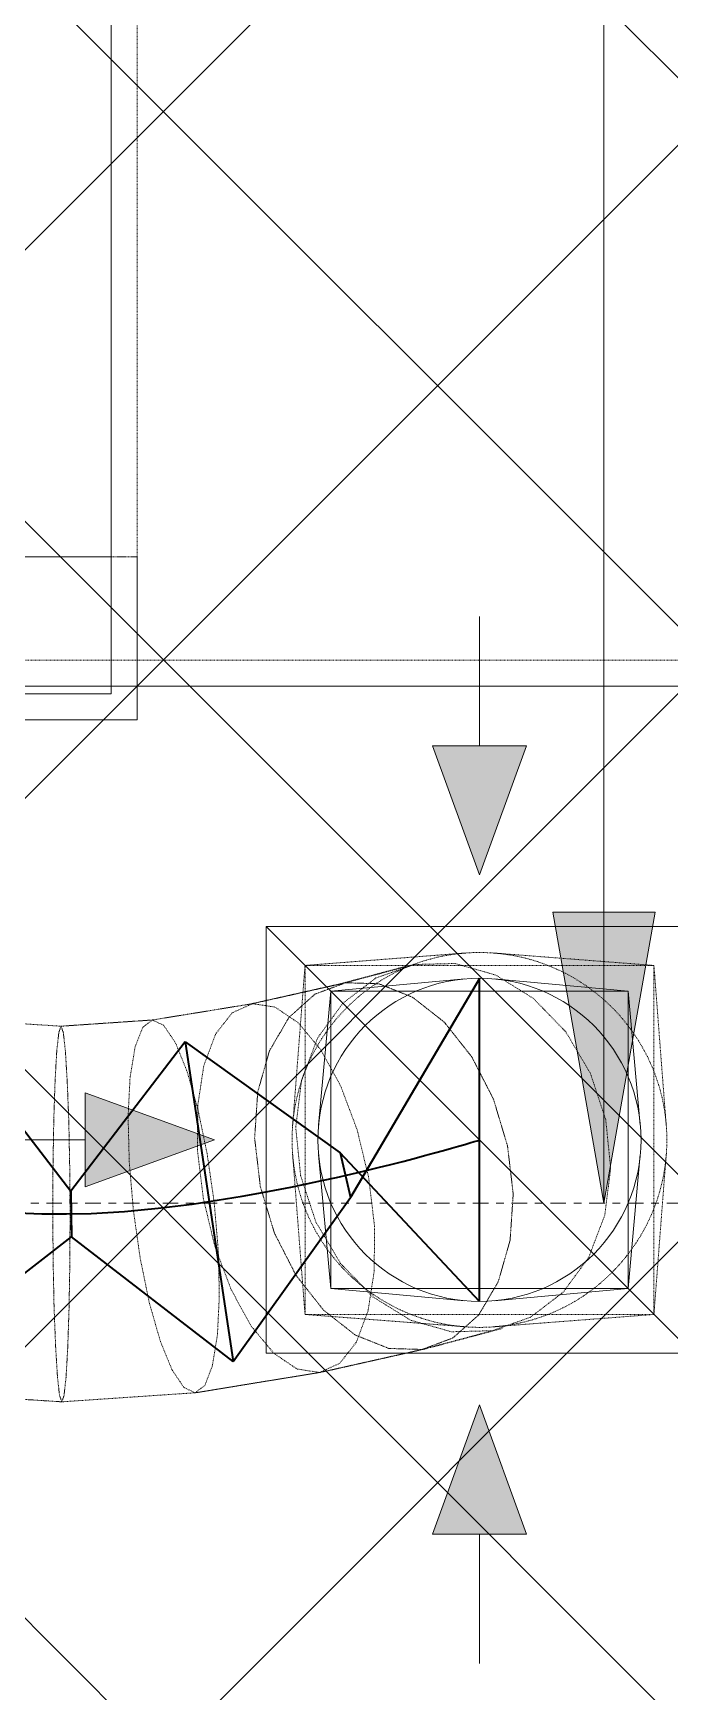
# Model space of a CAD drawing. Header units: inches. Extents: x -83664 to 20107, y -47222 to 19398.
# Drawn here: x -44643 to -44150, y -9226 to -7943 of the extents above; entities that cross this region are included whole.
import ezdxf

# ---------------------------------------------------------------- set-up
doc = ezdxf.new("R2010")
doc.units = ezdxf.units.IN
doc.header["$MEASUREMENT"] = 0
doc.linetypes.add('Center', pattern=[29.999999, 12, -6, 6, -6])
doc.linetypes.add('Hidden 0_50', pattern=[1.0584, 0.5292, -0.5292])
for name, color, linetype, lineweight in [('A-DETL-GENF', 7, 'Continuous', 9), ('M-HVAC-CDFF', 7, 'Continuous', 9), ('M-HVAC-DUCT-CNTR', 7, 'Center', 9), ('M-HVAC-DUCT-IDEN', 7, 'Continuous', 18)]:
    doc.layers.add(name, color=color, linetype=linetype, lineweight=lineweight)
doc.layers.add('M-HVAC-DUCT', color=7, linetype='Continuous', lineweight=9, true_color=0xffe97f)
doc.layers.add('M-HVAC-DUCT-PATT', color=7, linetype='Continuous', lineweight=35, true_color=0x007f00)

# ---------------------------------------------------------------- blocks, each defined once
blk = doc.blocks.new('GCE-AT-Return Air Rectangular Diffuser - 230x230-V40-FIRST FLOOR AC CONDITIONING LAYOUT - PART A')
at = {"layer": 'A-DETL-GENF', "true_color": 0xff00ff}
for points in [[(0, 205), (36.4, 305), (-36.4, 305)], [(-305, -36.4), (-205, 0), (-305, 36.4)], [(305, -36.4), (305, 36.4), (205, 0)], [(36.4, -305), (0, -205), (-36.4, -305)]]:
    blk.add_hatch(color=6, dxfattribs=at).paths.add_polyline_path(points)
at = {"layer": 'A-DETL-GENF', "color": 6, "true_color": 0xff00ff}
for p, q in [((0, 405), (0, 305)), ((0, 205), (-36.4, 305)), ((-36.4, 305), (36.4, 305)), ((0, 205), (36.4, 305)), ((-165, 165), (165, 165)), ((-165, -165), (-165, 165)), ((-165, 165), (165, -165)), ((165, 165), (165, -165)), ((-205, 0), (-305, 36.4)), ((-305, -36.4), (-305, 36.4)), ((205, 0), (305, 36.4)), ((305, 36.4), (305, -36.4)), ((405, 0), (305, 0)), ((-405, 0), (-305, 0)), ((-205, 0), (-305, -36.4)), ((205, 0), (305, -36.4)), ((165, -165), (-165, -165)), ((0, -205), (-36.4, -305)), ((0, -205), (36.4, -305)), ((-36.4, -305), (36.4, -305)), ((0, -405), (0, -305))]:
    blk.add_line(p, q, dxfattribs=at)
blk = doc.blocks.new('M_Rectangular to Round Transition - Angle - 45 Degree-7699471-FIRST FLOOR AC CONDITIONING LAYOUT - PART A')
at = {"layer": 'M-HVAC-DUCT', "color": 6, "true_color": 0xff00ff}
for p, q in [((126148, 70488.3), (126044.4, 70478.8)), ((126274.4, 70478.8), (126170.7, 70488.3)), ((126044.4, 70478.8), (126034.9, 70375.2)), ((126044.4, 70478.8), (126274.4, 70478.8)), ((126044.4, 70248.8), (126044.4, 70478.8)), ((126283.8, 70375.2), (126274.4, 70478.8)), ((126274.4, 70478.8), (126274.4, 70248.8)), ((126044.4, 70248.8), (126034.9, 70352.4)), ((126274.4, 70248.8), (126283.8, 70352.4)), ((126044.4, 70248.8), (126148, 70239.3)), ((126274.4, 70248.8), (126044.4, 70248.8)), ((126274.4, 70248.8), (126170.7, 70239.3))]:
    blk.add_line(p, q, dxfattribs=at)
for start, end in [(90, 180), (0, 90), (180, 270), (270, 0)]:
    blk.add_arc((126159.4, 70363.8), 125, start, end, dxfattribs=at)
blk = doc.blocks.new('M_Rec Tap - Beveled - Standard-9392306-FIRST FLOOR AC CONDITIONING LAYOUT - PART A')
at = {"layer": 'M-HVAC-DUCT', "color": 6, "true_color": 0xff00ff}
for p, q in [((0, 500), (-6.096, 500)), ((-6.096, -400), (-6.096, 500)), ((-6.096, 500), (-6.096, -400)), ((-6.096, 500), (0, 500)), ((100, 400), (0, 500)), ((100, 400), (0, 500)), ((100, 400), (100, -400)), ((100, -400), (100, 400)), ((-6.096, -400), (100, -400)), ((100, -400), (-6.096, -400))]:
    blk.add_line(p, q, dxfattribs=at)
blk = doc.blocks.new('TEMW-SMBZ-HO-BM-HVAC-00002_rvt-1-FIRST FLOOR AC CONDITIONING LAYOUT - PART A')
at = {"layer": 'M-HVAC-DUCT', "color": 6, "true_color": 0xff00ff}
for p, q in [((106874.5, 95843.9), (106874.5, 90023.9)), ((106874.5, 90023.9), (106874.5, 95843.9)), ((106874.5, 90023.9), (106074.5, 90023.9)), ((106074.5, 90023.9), (106874.5, 90023.9)), ((105834.3, 89923.9), (107787.7, 89923.9)), ((107787.7, 89923.9), (105834.3, 89923.9)), ((105974.5, 89923.9), (106874.5, 89923.9)), ((105974.5, 89923.9), (106874.5, 89923.9)), ((105974.5, 89917.8), (106874.5, 89917.8)), ((106874.5, 89917.8), (105974.5, 89917.8)), ((106874.5, 89917.8), (106874.5, 89923.9)), ((106874.5, 89923.9), (106874.5, 89917.8))]:
    blk.add_line(p, q, dxfattribs=at)
at = {"layer": 'M-HVAC-DUCT', "color": 6, "linetype": 'Hidden 0_50', "true_color": 0xff00ff}
for p, q in [((106894.5, 90023.9), (106894.5, 95843.9)), ((106894.5, 90023.9), (106894.5, 95843.9)), ((106054.5, 90023.9), (106894.5, 90023.9)), ((106894.5, 90023.9), (106054.5, 90023.9)), ((106894.5, 90023.9), (106054.5, 90023.9)), ((106054.5, 90023.9), (106894.5, 90023.9)), ((106894.5, 89897.8), (106894.5, 90023.9)), ((106894.5, 90023.9), (106894.5, 89897.8)), ((107787.7, 89943.9), (105834.3, 89943.9)), ((107787.7, 89943.9), (105834.3, 89943.9)), ((105954.5, 89897.8), (106894.5, 89897.8)), ((106894.5, 89897.8), (105954.5, 89897.8)), ((107014.8, 89584), (107024.4, 89707.8)), ((107148.2, 89717.4), (107024.4, 89707.8)), ((107024.4, 89437.8), (107024.4, 89707.8)), ((107024.4, 89707.8), (107294.4, 89707.8)), ((107108.8, 89708.5), (107055.9, 89694.4)), ((107294.4, 89707.8), (107170.5, 89717.4)), ((107294.4, 89707.8), (107303.9, 89584)), ((107294.4, 89707.8), (107294.4, 89437.8)), ((107101.1, 89706.8), (107049.7, 89693.1)), ((107052.1, 89693.7), (106981.3, 89677.8)), ((107055.9, 89694.4), (106983.8, 89678.2)), ((106982.9, 89678.1), (106905.9, 89665.5)), ((106983.8, 89678.2), (106906.3, 89665.6)), ((106835.6, 89660.8), (106772.3, 89664.8)), ((106835.6, 89660.8), (106772.3, 89664.8)), ((106906.5, 89665.6), (106835.6, 89660.8)), ((106906.3, 89665.6), (106835.6, 89660.8)), ((107014.8, 89561.7), (107024.4, 89437.8)), ((107303.9, 89561.7), (107294.4, 89437.8)), ((107024.4, 89437.8), (107148.2, 89428.3)), ((107294.4, 89437.8), (107024.4, 89437.8)), ((107121.2, 89412.1), (107176.9, 89426.9)), ((107294.4, 89437.8), (107170.5, 89428.3)), ((107115, 89410.7), (107169.3, 89425.2)), ((107035.6, 89392.9), (107115, 89410.7)), ((107038.1, 89393.3), (107118.8, 89411.4)), ((106939.3, 89377.2), (107035.6, 89392.9)), ((106939.7, 89377.2), (107036.4, 89393)), ((106738.9, 89376.4), (106836.2, 89370.2)), ((106739, 89376.4), (106836.2, 89370.2)), ((106836.2, 89370.2), (106939.1, 89377.2)), ((106836.2, 89370.2), (106939.3, 89377.2))]:
    blk.add_line(p, q, dxfattribs=at)
at = {"layer": 'M-HVAC-DUCT', "color": 6, "linetype": 'Hidden 0_50', "true_color": 0xff00ff, "flags": 128}
for points in [[(107169.3, 89425.2), (107137.7, 89424.4), (107106.2, 89433.3), (107076.9, 89451.4), (107051.9, 89477.3), (107032.8, 89509.3), (107021, 89545.2), (107017.2, 89582.6), (107021.7, 89619), (107034.2, 89651.8), (107053.8, 89678.7), (107079.3, 89698.1), (107108.8, 89708.5)], [(107108.8, 89708.5), (107140.4, 89709.3), (107171.9, 89700.4), (107201.1, 89682.3), (107226.2, 89656.4), (107245.2, 89624.4), (107257.1, 89588.5), (107260.9, 89551.1), (107256.4, 89514.7), (107243.9, 89481.9), (107224.2, 89455), (107198.8, 89435.6), (107169.3, 89425.2)], [(107115, 89410.7), (107089.3, 89411.5), (107063.2, 89421.9), (107038.7, 89441.2), (107017.4, 89468.1), (107000.7, 89500.8), (106989.8, 89536.9), (106985.4, 89574.2), (106987.8, 89610), (106996.9, 89641.8), (107012, 89667.6), (107032.1, 89685.6), (107055.9, 89694.4)], [(107055.9, 89694.4), (107032.1, 89685.6), (107012, 89667.6), (106996.9, 89641.8), (106987.8, 89610), (106985.4, 89574.2), (106989.8, 89536.9), (107000.7, 89500.8), (107017.4, 89468.1), (107038.7, 89441.2), (107063.2, 89421.9), (107089.3, 89411.5), (107115, 89410.7)], [(107055.9, 89694.4), (107081.6, 89693.6), (107107.6, 89683.2), (107132.2, 89663.9), (107153.5, 89637), (107170.2, 89604.4), (107181.1, 89568.2), (107185.5, 89531), (107183.1, 89495.2), (107174, 89463.3), (107158.9, 89437.5), (107138.8, 89419.6), (107115, 89410.7)], [(107115, 89410.7), (107138.8, 89419.6), (107158.9, 89437.5), (107174, 89463.3), (107183.1, 89495.2), (107185.5, 89531), (107181.1, 89568.2), (107170.2, 89604.4), (107153.5, 89637), (107132.2, 89663.9), (107107.6, 89683.2), (107081.6, 89693.6), (107055.9, 89694.4)], [(106983.8, 89678.2), (106968.1, 89671.2), (106955.3, 89654.9), (106946.1, 89630.4), (106941.4, 89599.5), (106941.2, 89564.3), (106945.8, 89527.1), (106954.6, 89490.4), (106967.3, 89456.9), (106982.8, 89428.7), (107000.2, 89407.8), (107018.2, 89395.6), (107035.6, 89392.9)], [(106983.8, 89678.2), (106968.1, 89671.2), (106955.3, 89654.9), (106946.1, 89630.4), (106941.4, 89599.5), (106941.2, 89564.3), (106945.8, 89527.1), (106954.6, 89490.4), (106967.3, 89456.9), (106982.8, 89428.7), (107000.2, 89407.8), (107018.2, 89395.6), (107035.6, 89392.9)], [(107035.6, 89392.9), (107051.3, 89400), (107064.1, 89416.3), (107073.2, 89440.7), (107078, 89471.6), (107078.1, 89506.9), (107073.6, 89544.1), (107064.7, 89580.7), (107052.1, 89614.3), (107036.6, 89642.5), (107019.2, 89663.4), (107001.2, 89675.6), (106983.8, 89678.2)], [(107035.6, 89392.9), (107051.3, 89400), (107064.1, 89416.3), (107073.2, 89440.7), (107078, 89471.6), (107078.1, 89506.9), (107073.6, 89544.1), (107064.7, 89580.7), (107052.1, 89614.3), (107036.6, 89642.5), (107019.2, 89663.4), (107001.2, 89675.6), (106983.8, 89678.2)], [(106835.6, 89660.8), (106833.9, 89656), (106832.3, 89641.7), (106831, 89618.7), (106830, 89588.7), (106829.4, 89553.7), (106829.2, 89516.2), (106829.5, 89478.5), (106830.2, 89443.4), (106831.4, 89413.2), (106832.8, 89390), (106834.4, 89375.3), (106836.2, 89370.2)], [(106836.2, 89370.2), (106834.4, 89375.3), (106832.8, 89390), (106831.4, 89413.2), (106830.2, 89443.4), (106829.5, 89478.5), (106829.2, 89516.2), (106829.4, 89553.7), (106830, 89588.7), (106831, 89618.7), (106832.3, 89641.7), (106833.9, 89656), (106835.6, 89660.8)], [(106836.2, 89370.2), (106837.9, 89375), (106839.5, 89389.4), (106840.8, 89412.3), (106841.8, 89442.3), (106842.4, 89477.3), (106842.6, 89514.9), (106842.3, 89552.5), (106841.6, 89587.6), (106840.4, 89617.8), (106839, 89641.1), (106837.4, 89655.7), (106835.6, 89660.8)], [(106835.6, 89660.8), (106837.4, 89655.7), (106839, 89641.1), (106840.4, 89617.8), (106841.6, 89587.6), (106842.3, 89552.5), (106842.6, 89514.9), (106842.4, 89477.3), (106841.8, 89442.3), (106840.8, 89412.3), (106839.5, 89389.4), (106837.9, 89375), (106836.2, 89370.2)], [(106906.3, 89665.6), (106898.8, 89659.9), (106892.9, 89644.7), (106889, 89621.1), (106887.5, 89590.7), (106888.4, 89555.6), (106891.6, 89518.2), (106896.9, 89481), (106904, 89446.5), (106912.4, 89417.2), (106921.5, 89394.9), (106930.7, 89381.3), (106939.3, 89377.2)], [(106906.3, 89665.6), (106898.8, 89659.9), (106892.9, 89644.7), (106889, 89621.1), (106887.5, 89590.7), (106888.4, 89555.6), (106891.6, 89518.2), (106896.9, 89481), (106904, 89446.5), (106912.4, 89417.2), (106921.5, 89394.9), (106930.7, 89381.3), (106939.3, 89377.2)], [(106939.3, 89377.2), (106946.9, 89382.9), (106952.7, 89398.1), (106956.6, 89421.7), (106958.1, 89452), (106957.3, 89487.1), (106954.1, 89524.6), (106948.7, 89561.8), (106941.6, 89596.2), (106933.2, 89625.6), (106924.2, 89647.9), (106915, 89661.5), (106906.3, 89665.6)], [(106939.3, 89377.2), (106946.9, 89382.9), (106952.7, 89398.1), (106956.6, 89421.7), (106958.1, 89452), (106957.3, 89487.1), (106954.1, 89524.6), (106948.7, 89561.8), (106941.6, 89596.2), (106933.2, 89625.6), (106924.2, 89647.9), (106915, 89661.5), (106906.3, 89665.6)]]:
    blk.add_lwpolyline(points, dxfattribs=at)
at = {"layer": 'M-HVAC-DUCT', "color": 6, "linetype": 'Hidden 0_50', "true_color": 0xff00ff}
for start, end in [(90, 180), (0, 90), (180, 270), (270, 0)]:
    blk.add_arc((107159.4, 89572.8), 145, start, end, dxfattribs=at)
at = {"layer": 'M-HVAC-DUCT-CNTR', "color": 6, "true_color": 0xff00ff}
blk.add_line((105834.3, 89523.9), (107787.7, 89523.9), dxfattribs=at)
at = {"layer": 'M-HVAC-DUCT-CNTR', "color": 6, "linetype": 'Continuous', "lineweight": 35, "true_color": 0xff00ff}
blk.add_open_spline([(106317.2, 89608.9), (106514, 89608.9), (106740.1, 89442.1), (107159.4, 89572.8), (107159.4, 89572.8)], degree=3, knots=[0, 0, 0, 0, 1.936507, 3.195235, 3.195235, 3.195235, 3.195235], dxfattribs=at)
at = {"layer": 'M-HVAC-DUCT-PATT', "color": 6, "true_color": 0xff00ff}
for p, q in [((107159.4, 89697.8), (107059.6, 89528.2)), ((107159.4, 89447.8), (107159.4, 89697.8)), ((106755.6, 89646.8), (106843.2, 89533.3)), ((106931.7, 89648.8), (106843.2, 89533.3)), ((106931.7, 89648.8), (107051.7, 89562.7)), ((106931.7, 89648.8), (106968.9, 89401.5)), ((106931.7, 89648.8), (106968.9, 89401.5)), ((107159.4, 89447.8), (107051.7, 89562.7)), ((107051.7, 89562.7), (107059.6, 89528.2)), ((106843.2, 89533.3), (106843.7, 89497.9)), ((106968.9, 89401.5), (107059.6, 89528.2)), ((106717.6, 89399.7), (106843.7, 89497.9)), ((106968.9, 89401.5), (106843.7, 89497.9))]:
    blk.add_line(p, q, dxfattribs=at)
at = {"layer": 'M-HVAC-CDFF', "color": 6, "linetype": 'Hidden 0_50', "lineweight": 9, "true_color": 0xff00ff}
blk.add_blockref('GCE-AT-Return Air Rectangular Diffuser - 230x230-V40-FIRST FLOOR AC CONDITIONING LAYOUT - PART A', (107159.4, 89572.8), dxfattribs=at)
at = {"layer": 'M-HVAC-DUCT', "color": 6, "linetype": 'Hidden 0_50', "lineweight": 9, "true_color": 0xff00ff, "rotation": 90}
blk.add_blockref('M_Rec Tap - Beveled - Standard-9392306-FIRST FLOOR AC CONDITIONING LAYOUT - PART A', (106474.5, 89923.9), dxfattribs=at)
at = {"layer": 'M-HVAC-DUCT', "color": 6, "linetype": 'Hidden 0_50', "lineweight": 9, "true_color": 0xff00ff}
blk.add_blockref('M_Rectangular to Round Transition - Angle - 45 Degree-7699471-FIRST FLOOR AC CONDITIONING LAYOUT - PART A', (-19000, 19209.1), dxfattribs=at)
blk = doc.blocks.new('TEMW-SMBZ-HO-BM-HVAC-00002_rvt-2-FIRST FLOOR AC CONDITIONING LAYOUT - PART A')
at = {"layer": 'M-HVAC-DUCT', "color": 6, "true_color": 0xff00ff}
for p, q in [((106874.5, 95843.9), (106874.5, 90023.9)), ((106874.5, 90023.9), (106874.5, 95843.9)), ((106874.5, 90023.9), (106074.5, 90023.9)), ((106074.5, 90023.9), (106874.5, 90023.9)), ((105834.3, 89923.9), (107787.7, 89923.9)), ((107787.7, 89923.9), (105834.3, 89923.9)), ((105974.5, 89923.9), (106874.5, 89923.9)), ((105974.5, 89923.9), (106874.5, 89923.9)), ((105974.5, 89917.8), (106874.5, 89917.8)), ((106874.5, 89917.8), (105974.5, 89917.8)), ((106874.5, 89917.8), (106874.5, 89923.9)), ((106874.5, 89923.9), (106874.5, 89917.8))]:
    blk.add_line(p, q, dxfattribs=at)
at = {"layer": 'M-HVAC-DUCT', "color": 6, "linetype": 'Hidden 0_50', "true_color": 0xff00ff}
for p, q in [((106894.5, 90023.9), (106894.5, 95843.9)), ((106894.5, 90023.9), (106894.5, 95843.9)), ((106054.5, 90023.9), (106894.5, 90023.9)), ((106894.5, 90023.9), (106054.5, 90023.9)), ((106894.5, 90023.9), (106054.5, 90023.9)), ((106054.5, 90023.9), (106894.5, 90023.9)), ((106894.5, 89897.8), (106894.5, 90023.9)), ((106894.5, 90023.9), (106894.5, 89897.8)), ((107787.7, 89943.9), (105834.3, 89943.9)), ((107787.7, 89943.9), (105834.3, 89943.9)), ((105954.5, 89897.8), (106894.5, 89897.8)), ((106894.5, 89897.8), (105954.5, 89897.8)), ((107014.8, 89584), (107024.4, 89707.8)), ((107148.2, 89717.4), (107024.4, 89707.8)), ((107024.4, 89437.8), (107024.4, 89707.8)), ((107024.4, 89707.8), (107294.4, 89707.8)), ((107108.8, 89708.5), (107055.9, 89694.4)), ((107294.4, 89707.8), (107170.5, 89717.4)), ((107294.4, 89707.8), (107303.9, 89584)), ((107294.4, 89707.8), (107294.4, 89437.8)), ((107101.1, 89706.8), (107049.7, 89693.1)), ((107052.1, 89693.7), (106981.3, 89677.8)), ((107055.9, 89694.4), (106983.8, 89678.2)), ((106982.9, 89678.1), (106905.9, 89665.5)), ((106983.8, 89678.2), (106906.3, 89665.6)), ((106835.6, 89660.8), (106772.3, 89664.8)), ((106835.6, 89660.8), (106772.3, 89664.8)), ((106906.5, 89665.6), (106835.6, 89660.8)), ((106906.3, 89665.6), (106835.6, 89660.8)), ((107014.8, 89561.7), (107024.4, 89437.8)), ((107303.9, 89561.7), (107294.4, 89437.8)), ((107024.4, 89437.8), (107148.2, 89428.3)), ((107294.4, 89437.8), (107024.4, 89437.8)), ((107121.2, 89412.1), (107176.9, 89426.9)), ((107294.4, 89437.8), (107170.5, 89428.3)), ((107115, 89410.7), (107169.3, 89425.2)), ((107035.6, 89392.9), (107115, 89410.7)), ((107038.1, 89393.3), (107118.8, 89411.4)), ((106939.3, 89377.2), (107035.6, 89392.9)), ((106939.7, 89377.2), (107036.4, 89393)), ((106738.9, 89376.4), (106836.2, 89370.2)), ((106739, 89376.4), (106836.2, 89370.2)), ((106836.2, 89370.2), (106939.1, 89377.2)), ((106836.2, 89370.2), (106939.3, 89377.2))]:
    blk.add_line(p, q, dxfattribs=at)
at = {"layer": 'M-HVAC-DUCT', "color": 6, "linetype": 'Hidden 0_50', "true_color": 0xff00ff, "flags": 128}
for points in [[(107169.3, 89425.2), (107137.7, 89424.4), (107106.2, 89433.3), (107076.9, 89451.4), (107051.9, 89477.3), (107032.8, 89509.3), (107021, 89545.2), (107017.2, 89582.6), (107021.7, 89619), (107034.2, 89651.8), (107053.8, 89678.7), (107079.3, 89698.1), (107108.8, 89708.5)], [(107108.8, 89708.5), (107140.4, 89709.3), (107171.9, 89700.4), (107201.1, 89682.3), (107226.2, 89656.4), (107245.2, 89624.4), (107257.1, 89588.5), (107260.9, 89551.1), (107256.4, 89514.7), (107243.9, 89481.9), (107224.2, 89455), (107198.8, 89435.6), (107169.3, 89425.2)], [(107115, 89410.7), (107089.3, 89411.5), (107063.2, 89421.9), (107038.7, 89441.2), (107017.4, 89468.1), (107000.7, 89500.8), (106989.8, 89536.9), (106985.4, 89574.2), (106987.8, 89610), (106996.9, 89641.8), (107012, 89667.6), (107032.1, 89685.6), (107055.9, 89694.4)], [(107055.9, 89694.4), (107032.1, 89685.6), (107012, 89667.6), (106996.9, 89641.8), (106987.8, 89610), (106985.4, 89574.2), (106989.8, 89536.9), (107000.7, 89500.8), (107017.4, 89468.1), (107038.7, 89441.2), (107063.2, 89421.9), (107089.3, 89411.5), (107115, 89410.7)], [(107055.9, 89694.4), (107081.6, 89693.6), (107107.6, 89683.2), (107132.2, 89663.9), (107153.5, 89637), (107170.2, 89604.4), (107181.1, 89568.2), (107185.5, 89531), (107183.1, 89495.2), (107174, 89463.3), (107158.9, 89437.5), (107138.8, 89419.6), (107115, 89410.7)], [(107115, 89410.7), (107138.8, 89419.6), (107158.9, 89437.5), (107174, 89463.3), (107183.1, 89495.2), (107185.5, 89531), (107181.1, 89568.2), (107170.2, 89604.4), (107153.5, 89637), (107132.2, 89663.9), (107107.6, 89683.2), (107081.6, 89693.6), (107055.9, 89694.4)], [(106983.8, 89678.2), (106968.1, 89671.2), (106955.3, 89654.9), (106946.1, 89630.4), (106941.4, 89599.5), (106941.2, 89564.3), (106945.8, 89527.1), (106954.6, 89490.4), (106967.3, 89456.9), (106982.8, 89428.7), (107000.2, 89407.8), (107018.2, 89395.6), (107035.6, 89392.9)], [(106983.8, 89678.2), (106968.1, 89671.2), (106955.3, 89654.9), (106946.1, 89630.4), (106941.4, 89599.5), (106941.2, 89564.3), (106945.8, 89527.1), (106954.6, 89490.4), (106967.3, 89456.9), (106982.8, 89428.7), (107000.2, 89407.8), (107018.2, 89395.6), (107035.6, 89392.9)], [(107035.6, 89392.9), (107051.3, 89400), (107064.1, 89416.3), (107073.2, 89440.7), (107078, 89471.6), (107078.1, 89506.9), (107073.6, 89544.1), (107064.7, 89580.7), (107052.1, 89614.3), (107036.6, 89642.5), (107019.2, 89663.4), (107001.2, 89675.6), (106983.8, 89678.2)], [(107035.6, 89392.9), (107051.3, 89400), (107064.1, 89416.3), (107073.2, 89440.7), (107078, 89471.6), (107078.1, 89506.9), (107073.6, 89544.1), (107064.7, 89580.7), (107052.1, 89614.3), (107036.6, 89642.5), (107019.2, 89663.4), (107001.2, 89675.6), (106983.8, 89678.2)], [(106835.6, 89660.8), (106833.9, 89656), (106832.3, 89641.7), (106831, 89618.7), (106830, 89588.7), (106829.4, 89553.7), (106829.2, 89516.2), (106829.5, 89478.5), (106830.2, 89443.4), (106831.4, 89413.2), (106832.8, 89390), (106834.4, 89375.3), (106836.2, 89370.2)], [(106836.2, 89370.2), (106834.4, 89375.3), (106832.8, 89390), (106831.4, 89413.2), (106830.2, 89443.4), (106829.5, 89478.5), (106829.2, 89516.2), (106829.4, 89553.7), (106830, 89588.7), (106831, 89618.7), (106832.3, 89641.7), (106833.9, 89656), (106835.6, 89660.8)], [(106836.2, 89370.2), (106837.9, 89375), (106839.5, 89389.4), (106840.8, 89412.3), (106841.8, 89442.3), (106842.4, 89477.3), (106842.6, 89514.9), (106842.3, 89552.5), (106841.6, 89587.6), (106840.4, 89617.8), (106839, 89641.1), (106837.4, 89655.7), (106835.6, 89660.8)], [(106835.6, 89660.8), (106837.4, 89655.7), (106839, 89641.1), (106840.4, 89617.8), (106841.6, 89587.6), (106842.3, 89552.5), (106842.6, 89514.9), (106842.4, 89477.3), (106841.8, 89442.3), (106840.8, 89412.3), (106839.5, 89389.4), (106837.9, 89375), (106836.2, 89370.2)], [(106906.3, 89665.6), (106898.8, 89659.9), (106892.9, 89644.7), (106889, 89621.1), (106887.5, 89590.7), (106888.4, 89555.6), (106891.6, 89518.2), (106896.9, 89481), (106904, 89446.5), (106912.4, 89417.2), (106921.5, 89394.9), (106930.7, 89381.3), (106939.3, 89377.2)], [(106906.3, 89665.6), (106898.8, 89659.9), (106892.9, 89644.7), (106889, 89621.1), (106887.5, 89590.7), (106888.4, 89555.6), (106891.6, 89518.2), (106896.9, 89481), (106904, 89446.5), (106912.4, 89417.2), (106921.5, 89394.9), (106930.7, 89381.3), (106939.3, 89377.2)], [(106939.3, 89377.2), (106946.9, 89382.9), (106952.7, 89398.1), (106956.6, 89421.7), (106958.1, 89452), (106957.3, 89487.1), (106954.1, 89524.6), (106948.7, 89561.8), (106941.6, 89596.2), (106933.2, 89625.6), (106924.2, 89647.9), (106915, 89661.5), (106906.3, 89665.6)], [(106939.3, 89377.2), (106946.9, 89382.9), (106952.7, 89398.1), (106956.6, 89421.7), (106958.1, 89452), (106957.3, 89487.1), (106954.1, 89524.6), (106948.7, 89561.8), (106941.6, 89596.2), (106933.2, 89625.6), (106924.2, 89647.9), (106915, 89661.5), (106906.3, 89665.6)]]:
    blk.add_lwpolyline(points, dxfattribs=at)
at = {"layer": 'M-HVAC-DUCT', "color": 6, "linetype": 'Hidden 0_50', "true_color": 0xff00ff}
for start, end in [(90, 180), (0, 90), (180, 270), (270, 0)]:
    blk.add_arc((107159.4, 89572.8), 145, start, end, dxfattribs=at)
at = {"layer": 'M-HVAC-DUCT-CNTR', "color": 6, "true_color": 0xff00ff}
blk.add_line((105834.3, 89523.9), (107787.7, 89523.9), dxfattribs=at)
at = {"layer": 'M-HVAC-DUCT-CNTR', "color": 6, "linetype": 'Continuous', "lineweight": 35, "true_color": 0xff00ff}
blk.add_open_spline([(106317.2, 89608.9), (106514, 89608.9), (106740.1, 89442.1), (107159.4, 89572.8), (107159.4, 89572.8)], degree=3, knots=[0, 0, 0, 0, 1.936507, 3.195235, 3.195235, 3.195235, 3.195235], dxfattribs=at)
at = {"layer": 'M-HVAC-DUCT-PATT', "color": 6, "true_color": 0xff00ff}
for p, q in [((107159.4, 89697.8), (107059.6, 89528.2)), ((107159.4, 89447.8), (107159.4, 89697.8)), ((106755.6, 89646.8), (106843.2, 89533.3)), ((106931.7, 89648.8), (106843.2, 89533.3)), ((106931.7, 89648.8), (107051.7, 89562.7)), ((106931.7, 89648.8), (106968.9, 89401.5)), ((106931.7, 89648.8), (106968.9, 89401.5)), ((107159.4, 89447.8), (107051.7, 89562.7)), ((107051.7, 89562.7), (107059.6, 89528.2)), ((106843.2, 89533.3), (106843.7, 89497.9)), ((106968.9, 89401.5), (107059.6, 89528.2)), ((106717.6, 89399.7), (106843.7, 89497.9)), ((106968.9, 89401.5), (106843.7, 89497.9))]:
    blk.add_line(p, q, dxfattribs=at)
at = {"layer": 'M-HVAC-CDFF', "color": 6, "linetype": 'Hidden 0_50', "lineweight": 9, "true_color": 0xff00ff}
blk.add_blockref('GCE-AT-Return Air Rectangular Diffuser - 230x230-V40-FIRST FLOOR AC CONDITIONING LAYOUT - PART A', (107159.4, 89572.8), dxfattribs=at)
at = {"layer": 'M-HVAC-DUCT', "color": 6, "linetype": 'Hidden 0_50', "lineweight": 9, "true_color": 0xff00ff, "rotation": 90}
blk.add_blockref('M_Rec Tap - Beveled - Standard-9392306-FIRST FLOOR AC CONDITIONING LAYOUT - PART A', (106474.5, 89923.9), dxfattribs=at)
at = {"layer": 'M-HVAC-DUCT', "color": 6, "linetype": 'Hidden 0_50', "lineweight": 9, "true_color": 0xff00ff}
blk.add_blockref('M_Rectangular to Round Transition - Angle - 45 Degree-7699471-FIRST FLOOR AC CONDITIONING LAYOUT - PART A', (-19000, 19209.1), dxfattribs=at)

msp = doc.modelspace()

# ---------------------------------------------------------------- hatches: boundary and pattern name
at = {"layer": 'A-DETL-GENF', "true_color": 0xff0000}
h = msp.add_hatch(dxfattribs=at)
h.set_pattern_fill('FP_59', color=1, style=0, pattern_type=2)
h.set_pattern_definition([(45, (-151456.65, -98372.2), (-212.13203, 212.13203), []), (135, (-151456.65, -98372.2), (-212.13203, -212.13203), [])])
h.paths.add_polyline_path([(-62993, -37189.5), (-27297.3, -37189.5), (-27297.3, -98.4), (-62993, -98.4), (-62993, -33333)])
at = {"layer": 'M-HVAC-DUCT-IDEN', "lineweight": 9}
msp.add_hatch(color=256, dxfattribs=at).paths.add_polyline_path([(-44201, -8848.3), (-44161.3, -8623.3), (-44240.6, -8623.3)])

# ---------------------------------------------------------------- linework, layer by layer
for p, q in [((-44201, -8848.3), (-44201, -7597.4)), ((-44161.3, -8623.3), (-44240.6, -8623.3)), ((-44240.6, -8623.3), (-44201, -8848.3)), ((-44201, -8848.3), (-44161.3, -8623.3))]:
    msp.add_line(p, q, dxfattribs=at)

# ---------------------------------------------------------------- block references
at = {"lineweight": 5}
for name in ['TEMW-SMBZ-HO-BM-HVAC-00002_rvt-1-FIRST FLOOR AC CONDITIONING LAYOUT - PART A', 'TEMW-SMBZ-HO-BM-HVAC-00002_rvt-2-FIRST FLOOR AC CONDITIONING LAYOUT - PART A']:
    msp.add_blockref(name, (-151456.7, -98372.2), dxfattribs=at)

doc.saveas('drawing.dxf')
